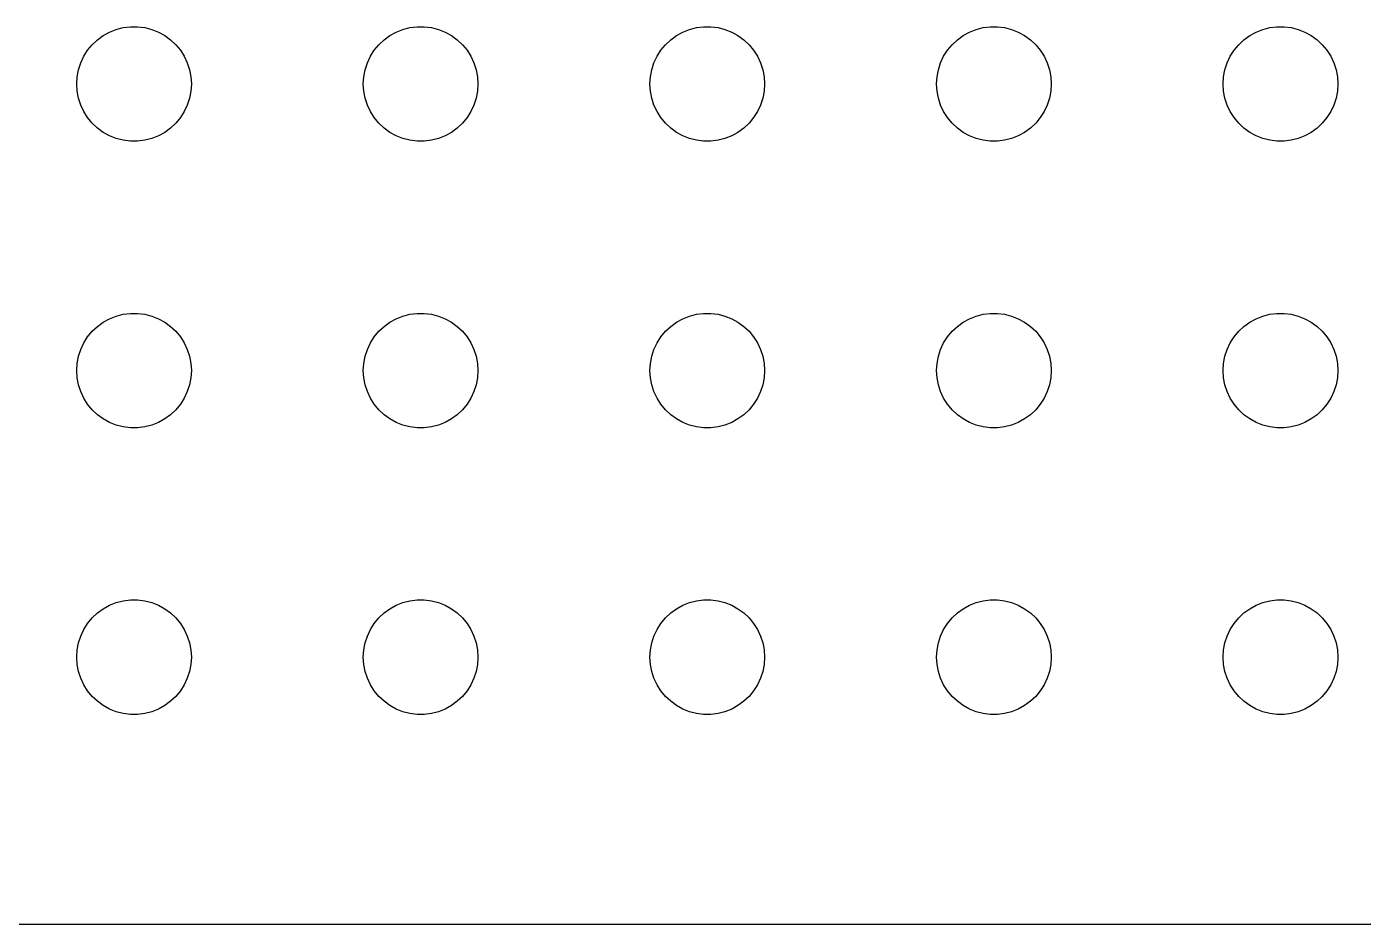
# Model space of a CAD drawing. Header units: metres. Extents: x -134 to 134, y -112 to 112.
# Drawn here: x -70.31 to -35.33, y -111.99 to -88.5 of the extents above; entities that cross this region are included whole.
import ezdxf

# ---------------------------------------------------------------- set-up
doc = ezdxf.new("R2010")
doc.units = ezdxf.units.M

msp = doc.modelspace()

# ---------------------------------------------------------------- linework, layer by layer
for p, q in [((-68.4561, -88.8442), (-68.3037, -88.7335)), ((-68.3037, -88.7335), (-68.1387, -88.6428)), ((-68.1387, -88.6428), (-67.9635, -88.5734)), ((-67.9635, -88.5734), (-67.7811, -88.5266)), ((-67.7811, -88.5266), (-67.5942, -88.503)), ((-67.5942, -88.503), (-67.4058, -88.503)), ((-67.4058, -88.503), (-67.2189, -88.5266)), ((-67.2189, -88.5266), (-67.0365, -88.5734)), ((-67.0365, -88.5734), (-66.8613, -88.6428)), ((-66.8613, -88.6428), (-66.6963, -88.7335)), ((-66.6963, -88.7335), (-66.5439, -88.8442)), ((-60.9561, -88.8442), (-60.8037, -88.7335)), ((-60.8037, -88.7335), (-60.6387, -88.6428)), ((-60.6387, -88.6428), (-60.4635, -88.5734)), ((-60.4635, -88.5734), (-60.2811, -88.5266)), ((-60.2811, -88.5266), (-60.0942, -88.503)), ((-60.0942, -88.503), (-59.9058, -88.503)), ((-59.9058, -88.503), (-59.7189, -88.5266)), ((-59.7189, -88.5266), (-59.5365, -88.5734)), ((-59.5365, -88.5734), (-59.3613, -88.6428)), ((-59.3613, -88.6428), (-59.1963, -88.7335)), ((-59.1963, -88.7335), (-59.0439, -88.8442)), ((-53.4561, -88.8442), (-53.3037, -88.7335)), ((-53.3037, -88.7335), (-53.1387, -88.6428)), ((-53.1387, -88.6428), (-52.9635, -88.5734)), ((-52.9635, -88.5734), (-52.7811, -88.5266)), ((-52.7811, -88.5266), (-52.5942, -88.503)), ((-52.5942, -88.503), (-52.4058, -88.503)), ((-52.4058, -88.503), (-52.2189, -88.5266)), ((-52.2189, -88.5266), (-52.0365, -88.5734)), ((-52.0365, -88.5734), (-51.8613, -88.6428)), ((-51.8613, -88.6428), (-51.6963, -88.7335)), ((-51.6963, -88.7335), (-51.5439, -88.8442)), ((-45.9561, -88.8442), (-45.8037, -88.7335)), ((-45.8037, -88.7335), (-45.6387, -88.6428)), ((-45.6387, -88.6428), (-45.4635, -88.5734)), ((-45.4635, -88.5734), (-45.2811, -88.5266)), ((-45.2811, -88.5266), (-45.0942, -88.503)), ((-45.0942, -88.503), (-44.9058, -88.503)), ((-44.9058, -88.503), (-44.7189, -88.5266)), ((-44.7189, -88.5266), (-44.5365, -88.5734)), ((-44.5365, -88.5734), (-44.3613, -88.6428)), ((-44.3613, -88.6428), (-44.1963, -88.7335)), ((-44.1963, -88.7335), (-44.0439, -88.8442)), ((-38.4561, -88.8442), (-38.3037, -88.7335)), ((-38.3037, -88.7335), (-38.1387, -88.6428)), ((-38.1387, -88.6428), (-37.9635, -88.5734)), ((-37.9635, -88.5734), (-37.7811, -88.5266)), ((-37.7811, -88.5266), (-37.5942, -88.503)), ((-37.5942, -88.503), (-37.4058, -88.503)), ((-37.4058, -88.503), (-37.2189, -88.5266)), ((-37.2189, -88.5266), (-37.0365, -88.5734)), ((-37.0365, -88.5734), (-36.8613, -88.6428)), ((-36.8613, -88.6428), (-36.6963, -88.7335)), ((-36.6963, -88.7335), (-36.5439, -88.8442)), ((-68.8145, -89.2774), (-68.7135, -89.1183)), ((-68.7135, -89.1183), (-68.5934, -88.9732)), ((-68.5934, -88.9732), (-68.4561, -88.8442)), ((-66.5439, -88.8442), (-66.4065, -88.9732)), ((-66.4065, -88.9732), (-66.2865, -89.1183)), ((-66.2865, -89.1183), (-66.1855, -89.2774)), ((-61.3145, -89.2774), (-61.2135, -89.1183)), ((-61.2135, -89.1183), (-61.0934, -88.9732)), ((-61.0934, -88.9732), (-60.9561, -88.8442)), ((-59.0439, -88.8442), (-58.9065, -88.9732)), ((-58.9065, -88.9732), (-58.7865, -89.1183)), ((-58.7865, -89.1183), (-58.6855, -89.2774)), ((-53.8145, -89.2774), (-53.7135, -89.1183)), ((-53.7135, -89.1183), (-53.5934, -88.9732)), ((-53.5934, -88.9732), (-53.4561, -88.8442)), ((-51.5439, -88.8442), (-51.4065, -88.9732)), ((-51.4065, -88.9732), (-51.2865, -89.1183)), ((-51.2865, -89.1183), (-51.1855, -89.2774)), ((-46.3145, -89.2774), (-46.2135, -89.1183)), ((-46.2135, -89.1183), (-46.0934, -88.9732)), ((-46.0934, -88.9732), (-45.9561, -88.8442)), ((-44.0439, -88.8442), (-43.9065, -88.9732)), ((-43.9065, -88.9732), (-43.7865, -89.1183)), ((-43.7865, -89.1183), (-43.6855, -89.2774)), ((-38.8145, -89.2774), (-38.7135, -89.1183)), ((-38.7135, -89.1183), (-38.5934, -88.9732)), ((-38.5934, -88.9732), (-38.4561, -88.8442)), ((-36.5439, -88.8442), (-36.4065, -88.9732)), ((-36.4065, -88.9732), (-36.2865, -89.1183)), ((-36.2865, -89.1183), (-36.1855, -89.2774)), ((-68.9529, -89.627), (-68.8947, -89.4478)), ((-68.8947, -89.4478), (-68.8145, -89.2774)), ((-66.1855, -89.2774), (-66.1053, -89.4478)), ((-66.1053, -89.4478), (-66.0471, -89.627)), ((-61.4529, -89.627), (-61.3947, -89.4478)), ((-61.3947, -89.4478), (-61.3145, -89.2774)), ((-58.6855, -89.2774), (-58.6053, -89.4478)), ((-58.6053, -89.4478), (-58.5471, -89.627)), ((-53.9529, -89.627), (-53.8947, -89.4478)), ((-53.8947, -89.4478), (-53.8145, -89.2774)), ((-51.1855, -89.2774), (-51.1053, -89.4478)), ((-51.1053, -89.4478), (-51.0471, -89.627)), ((-46.4529, -89.627), (-46.3947, -89.4478)), ((-46.3947, -89.4478), (-46.3145, -89.2774)), ((-43.6855, -89.2774), (-43.6053, -89.4478)), ((-43.6053, -89.4478), (-43.5471, -89.627)), ((-38.9529, -89.627), (-38.8947, -89.4478)), ((-38.8947, -89.4478), (-38.8145, -89.2774)), ((-36.1855, -89.2774), (-36.1053, -89.4478)), ((-36.1053, -89.4478), (-36.0471, -89.627)), ((-69, -90), (-68.9882, -89.812)), ((-68.9882, -89.812), (-68.9529, -89.627)), ((-66.0471, -89.627), (-66.0118, -89.812)), ((-66.0118, -89.812), (-66, -90)), ((-61.5, -90), (-61.4882, -89.812)), ((-61.4882, -89.812), (-61.4529, -89.627)), ((-58.5471, -89.627), (-58.5118, -89.812)), ((-58.5118, -89.812), (-58.5, -90)), ((-54, -90), (-53.9882, -89.812)), ((-53.9882, -89.812), (-53.9529, -89.627)), ((-51.0471, -89.627), (-51.0118, -89.812)), ((-51.0118, -89.812), (-51, -90)), ((-46.5, -90), (-46.4882, -89.812)), ((-46.4882, -89.812), (-46.4529, -89.627)), ((-43.5471, -89.627), (-43.5118, -89.812)), ((-43.5118, -89.812), (-43.5, -90)), ((-39, -90), (-38.9882, -89.812)), ((-38.9882, -89.812), (-38.9529, -89.627)), ((-36.0471, -89.627), (-36.0118, -89.812)), ((-36.0118, -89.812), (-36, -90)), ((-68.9882, -90.188), (-69, -90)), ((-68.9529, -90.373), (-68.9882, -90.188)), ((-66.0118, -90.188), (-66.0471, -90.373)), ((-66, -90), (-66.0118, -90.188)), ((-61.4882, -90.188), (-61.5, -90)), ((-61.4529, -90.373), (-61.4882, -90.188)), ((-58.5118, -90.188), (-58.5471, -90.373)), ((-58.5, -90), (-58.5118, -90.188)), ((-53.9882, -90.188), (-54, -90)), ((-53.9529, -90.373), (-53.9882, -90.188)), ((-51.0118, -90.188), (-51.0471, -90.373)), ((-51, -90), (-51.0118, -90.188)), ((-46.4882, -90.188), (-46.5, -90)), ((-46.4529, -90.373), (-46.4882, -90.188)), ((-43.5118, -90.188), (-43.5471, -90.373)), ((-43.5, -90), (-43.5118, -90.188)), ((-38.9882, -90.188), (-39, -90)), ((-38.9529, -90.373), (-38.9882, -90.188)), ((-36.0118, -90.188), (-36.0471, -90.373)), ((-36, -90), (-36.0118, -90.188)), ((-68.8947, -90.5522), (-68.9529, -90.373)), ((-68.8145, -90.7226), (-68.8947, -90.5522)), ((-66.1053, -90.5522), (-66.1855, -90.7226)), ((-66.0471, -90.373), (-66.1053, -90.5522)), ((-61.3947, -90.5522), (-61.4529, -90.373)), ((-61.3145, -90.7226), (-61.3947, -90.5522)), ((-58.6053, -90.5522), (-58.6855, -90.7226)), ((-58.5471, -90.373), (-58.6053, -90.5522)), ((-53.8947, -90.5522), (-53.9529, -90.373)), ((-53.8145, -90.7226), (-53.8947, -90.5522)), ((-51.1053, -90.5522), (-51.1855, -90.7226)), ((-51.0471, -90.373), (-51.1053, -90.5522)), ((-46.3947, -90.5522), (-46.4529, -90.373)), ((-46.3145, -90.7226), (-46.3947, -90.5522)), ((-43.6053, -90.5522), (-43.6855, -90.7226)), ((-43.5471, -90.373), (-43.6053, -90.5522)), ((-38.8947, -90.5522), (-38.9529, -90.373)), ((-38.8145, -90.7226), (-38.8947, -90.5522)), ((-36.1053, -90.5522), (-36.1855, -90.7226)), ((-36.0471, -90.373), (-36.1053, -90.5522)), ((-68.7135, -90.8817), (-68.8145, -90.7226)), ((-68.5934, -91.0268), (-68.7135, -90.8817)), ((-66.2865, -90.8817), (-66.4065, -91.0268)), ((-66.1855, -90.7226), (-66.2865, -90.8817)), ((-61.2135, -90.8817), (-61.3145, -90.7226)), ((-61.0934, -91.0268), (-61.2135, -90.8817)), ((-58.7865, -90.8817), (-58.9065, -91.0268)), ((-58.6855, -90.7226), (-58.7865, -90.8817)), ((-53.7135, -90.8817), (-53.8145, -90.7226)), ((-53.5934, -91.0268), (-53.7135, -90.8817)), ((-51.2865, -90.8817), (-51.4065, -91.0268)), ((-51.1855, -90.7226), (-51.2865, -90.8817)), ((-46.2135, -90.8817), (-46.3145, -90.7226)), ((-46.0934, -91.0268), (-46.2135, -90.8817)), ((-43.7865, -90.8817), (-43.9065, -91.0268)), ((-43.6855, -90.7226), (-43.7865, -90.8817)), ((-38.7135, -90.8817), (-38.8145, -90.7226)), ((-38.5934, -91.0268), (-38.7135, -90.8817)), ((-36.2865, -90.8817), (-36.4065, -91.0268)), ((-36.1855, -90.7226), (-36.2865, -90.8817)), ((-68.4561, -91.1558), (-68.5934, -91.0268)), ((-68.3037, -91.2665), (-68.4561, -91.1558)), ((-68.1387, -91.3572), (-68.3037, -91.2665)), ((-66.6963, -91.2665), (-66.8613, -91.3572)), ((-66.5439, -91.1558), (-66.6963, -91.2665)), ((-66.4065, -91.0268), (-66.5439, -91.1558)), ((-60.9561, -91.1558), (-61.0934, -91.0268)), ((-60.8037, -91.2665), (-60.9561, -91.1558)), ((-60.6387, -91.3572), (-60.8037, -91.2665)), ((-59.1963, -91.2665), (-59.3613, -91.3572)), ((-59.0439, -91.1558), (-59.1963, -91.2665)), ((-58.9065, -91.0268), (-59.0439, -91.1558)), ((-53.4561, -91.1558), (-53.5934, -91.0268)), ((-53.3037, -91.2665), (-53.4561, -91.1558)), ((-53.1387, -91.3572), (-53.3037, -91.2665)), ((-51.6963, -91.2665), (-51.8613, -91.3572)), ((-51.5439, -91.1558), (-51.6963, -91.2665)), ((-51.4065, -91.0268), (-51.5439, -91.1558)), ((-45.9561, -91.1558), (-46.0934, -91.0268)), ((-45.8037, -91.2665), (-45.9561, -91.1558)), ((-45.6387, -91.3572), (-45.8037, -91.2665)), ((-44.1963, -91.2665), (-44.3613, -91.3572)), ((-44.0439, -91.1558), (-44.1963, -91.2665)), ((-43.9065, -91.0268), (-44.0439, -91.1558)), ((-38.4561, -91.1558), (-38.5934, -91.0268)), ((-38.3037, -91.2665), (-38.4561, -91.1558)), ((-38.1387, -91.3572), (-38.3037, -91.2665)), ((-36.6963, -91.2665), (-36.8613, -91.3572)), ((-36.5439, -91.1558), (-36.6963, -91.2665)), ((-36.4065, -91.0268), (-36.5439, -91.1558)), ((-67.9635, -91.4266), (-68.1387, -91.3572)), ((-67.7811, -91.4734), (-67.9635, -91.4266)), ((-67.5942, -91.497), (-67.7811, -91.4734)), ((-67.4058, -91.497), (-67.5942, -91.497)), ((-67.2189, -91.4734), (-67.4058, -91.497)), ((-67.0365, -91.4266), (-67.2189, -91.4734)), ((-66.8613, -91.3572), (-67.0365, -91.4266)), ((-60.4635, -91.4266), (-60.6387, -91.3572)), ((-60.2811, -91.4734), (-60.4635, -91.4266)), ((-60.0942, -91.497), (-60.2811, -91.4734)), ((-59.9058, -91.497), (-60.0942, -91.497)), ((-59.7189, -91.4734), (-59.9058, -91.497)), ((-59.5365, -91.4266), (-59.7189, -91.4734)), ((-59.3613, -91.3572), (-59.5365, -91.4266)), ((-52.9635, -91.4266), (-53.1387, -91.3572)), ((-52.7811, -91.4734), (-52.9635, -91.4266)), ((-52.5942, -91.497), (-52.7811, -91.4734)), ((-52.4058, -91.497), (-52.5942, -91.497)), ((-52.2189, -91.4734), (-52.4058, -91.497)), ((-52.0365, -91.4266), (-52.2189, -91.4734)), ((-51.8613, -91.3572), (-52.0365, -91.4266)), ((-45.4635, -91.4266), (-45.6387, -91.3572)), ((-45.2811, -91.4734), (-45.4635, -91.4266)), ((-45.0942, -91.497), (-45.2811, -91.4734)), ((-44.9058, -91.497), (-45.0942, -91.497)), ((-44.7189, -91.4734), (-44.9058, -91.497)), ((-44.5365, -91.4266), (-44.7189, -91.4734)), ((-44.3613, -91.3572), (-44.5365, -91.4266)), ((-37.9635, -91.4266), (-38.1387, -91.3572)), ((-37.7811, -91.4734), (-37.9635, -91.4266)), ((-37.5942, -91.497), (-37.7811, -91.4734)), ((-37.4058, -91.497), (-37.5942, -91.497)), ((-37.2189, -91.4734), (-37.4058, -91.497)), ((-37.0365, -91.4266), (-37.2189, -91.4734)), ((-36.8613, -91.3572), (-37.0365, -91.4266)), ((-68.3037, -96.2335), (-68.1387, -96.1428)), ((-68.1387, -96.1428), (-67.9635, -96.0734)), ((-67.9635, -96.0734), (-67.7811, -96.0266)), ((-67.7811, -96.0266), (-67.5942, -96.003)), ((-67.5942, -96.003), (-67.4058, -96.003)), ((-67.4058, -96.003), (-67.2189, -96.0266)), ((-67.2189, -96.0266), (-67.0365, -96.0734)), ((-67.0365, -96.0734), (-66.8613, -96.1428)), ((-66.8613, -96.1428), (-66.6963, -96.2335)), ((-60.8037, -96.2335), (-60.6387, -96.1428)), ((-60.6387, -96.1428), (-60.4635, -96.0734)), ((-60.4635, -96.0734), (-60.2811, -96.0266)), ((-60.2811, -96.0266), (-60.0942, -96.003)), ((-60.0942, -96.003), (-59.9058, -96.003)), ((-59.9058, -96.003), (-59.7189, -96.0266)), ((-59.7189, -96.0266), (-59.5365, -96.0734)), ((-59.5365, -96.0734), (-59.3613, -96.1428)), ((-59.3613, -96.1428), (-59.1963, -96.2335)), ((-53.3037, -96.2335), (-53.1387, -96.1428)), ((-53.1387, -96.1428), (-52.9635, -96.0734)), ((-52.9635, -96.0734), (-52.7811, -96.0266)), ((-52.7811, -96.0266), (-52.5942, -96.003)), ((-52.5942, -96.003), (-52.4058, -96.003)), ((-52.4058, -96.003), (-52.2189, -96.0266)), ((-52.2189, -96.0266), (-52.0365, -96.0734)), ((-52.0365, -96.0734), (-51.8613, -96.1428)), ((-51.8613, -96.1428), (-51.6963, -96.2335)), ((-45.8037, -96.2335), (-45.6387, -96.1428)), ((-45.6387, -96.1428), (-45.4635, -96.0734)), ((-45.4635, -96.0734), (-45.2811, -96.0266)), ((-45.2811, -96.0266), (-45.0942, -96.003)), ((-45.0942, -96.003), (-44.9058, -96.003)), ((-44.9058, -96.003), (-44.7189, -96.0266)), ((-44.7189, -96.0266), (-44.5365, -96.0734)), ((-44.5365, -96.0734), (-44.3613, -96.1428)), ((-44.3613, -96.1428), (-44.1963, -96.2335)), ((-38.3037, -96.2335), (-38.1387, -96.1428)), ((-38.1387, -96.1428), (-37.9635, -96.0734)), ((-37.9635, -96.0734), (-37.7811, -96.0266)), ((-37.7811, -96.0266), (-37.5942, -96.003)), ((-37.5942, -96.003), (-37.4058, -96.003)), ((-37.4058, -96.003), (-37.2189, -96.0266)), ((-37.2189, -96.0266), (-37.0365, -96.0734)), ((-37.0365, -96.0734), (-36.8613, -96.1428)), ((-36.8613, -96.1428), (-36.6963, -96.2335)), ((-68.7135, -96.6183), (-68.5934, -96.4732)), ((-68.5934, -96.4732), (-68.4561, -96.3442)), ((-68.4561, -96.3442), (-68.3037, -96.2335)), ((-66.6963, -96.2335), (-66.5439, -96.3442)), ((-66.5439, -96.3442), (-66.4065, -96.4732)), ((-66.4065, -96.4732), (-66.2865, -96.6183)), ((-61.2135, -96.6183), (-61.0934, -96.4732)), ((-61.0934, -96.4732), (-60.9561, -96.3442)), ((-60.9561, -96.3442), (-60.8037, -96.2335)), ((-59.1963, -96.2335), (-59.0439, -96.3442)), ((-59.0439, -96.3442), (-58.9065, -96.4732)), ((-58.9065, -96.4732), (-58.7865, -96.6183)), ((-53.7135, -96.6183), (-53.5934, -96.4732)), ((-53.5934, -96.4732), (-53.4561, -96.3442)), ((-53.4561, -96.3442), (-53.3037, -96.2335)), ((-51.6963, -96.2335), (-51.5439, -96.3442)), ((-51.5439, -96.3442), (-51.4065, -96.4732)), ((-51.4065, -96.4732), (-51.2865, -96.6183)), ((-46.2135, -96.6183), (-46.0934, -96.4732)), ((-46.0934, -96.4732), (-45.9561, -96.3442)), ((-45.9561, -96.3442), (-45.8037, -96.2335)), ((-44.1963, -96.2335), (-44.0439, -96.3442)), ((-44.0439, -96.3442), (-43.9065, -96.4732)), ((-43.9065, -96.4732), (-43.7865, -96.6183)), ((-38.7135, -96.6183), (-38.5934, -96.4732)), ((-38.5934, -96.4732), (-38.4561, -96.3442)), ((-38.4561, -96.3442), (-38.3037, -96.2335)), ((-36.6963, -96.2335), (-36.5439, -96.3442)), ((-36.5439, -96.3442), (-36.4065, -96.4732)), ((-36.4065, -96.4732), (-36.2865, -96.6183)), ((-68.8947, -96.9478), (-68.8145, -96.7774)), ((-68.8145, -96.7774), (-68.7135, -96.6183)), ((-66.2865, -96.6183), (-66.1855, -96.7774)), ((-66.1855, -96.7774), (-66.1053, -96.9478)), ((-61.3947, -96.9478), (-61.3145, -96.7774)), ((-61.3145, -96.7774), (-61.2135, -96.6183)), ((-58.7865, -96.6183), (-58.6855, -96.7774)), ((-58.6855, -96.7774), (-58.6053, -96.9478)), ((-53.8947, -96.9478), (-53.8145, -96.7774)), ((-53.8145, -96.7774), (-53.7135, -96.6183)), ((-51.2865, -96.6183), (-51.1855, -96.7774)), ((-51.1855, -96.7774), (-51.1053, -96.9478)), ((-46.3947, -96.9478), (-46.3145, -96.7774)), ((-46.3145, -96.7774), (-46.2135, -96.6183)), ((-43.7865, -96.6183), (-43.6855, -96.7774)), ((-43.6855, -96.7774), (-43.6053, -96.9478)), ((-38.8947, -96.9478), (-38.8145, -96.7774)), ((-38.8145, -96.7774), (-38.7135, -96.6183)), ((-36.2865, -96.6183), (-36.1855, -96.7774)), ((-36.1855, -96.7774), (-36.1053, -96.9478)), ((-68.9882, -97.312), (-68.9529, -97.127)), ((-68.9529, -97.127), (-68.8947, -96.9478)), ((-66.1053, -96.9478), (-66.0471, -97.127)), ((-66.0471, -97.127), (-66.0118, -97.312)), ((-61.4882, -97.312), (-61.4529, -97.127)), ((-61.4529, -97.127), (-61.3947, -96.9478)), ((-58.6053, -96.9478), (-58.5471, -97.127)), ((-58.5471, -97.127), (-58.5118, -97.312)), ((-53.9882, -97.312), (-53.9529, -97.127)), ((-53.9529, -97.127), (-53.8947, -96.9478)), ((-51.1053, -96.9478), (-51.0471, -97.127)), ((-51.0471, -97.127), (-51.0118, -97.312)), ((-46.4882, -97.312), (-46.4529, -97.127)), ((-46.4529, -97.127), (-46.3947, -96.9478)), ((-43.6053, -96.9478), (-43.5471, -97.127)), ((-43.5471, -97.127), (-43.5118, -97.312)), ((-38.9882, -97.312), (-38.9529, -97.127)), ((-38.9529, -97.127), (-38.8947, -96.9478)), ((-36.1053, -96.9478), (-36.0471, -97.127)), ((-36.0471, -97.127), (-36.0118, -97.312)), ((-69, -97.5), (-68.9882, -97.312)), ((-68.9882, -97.688), (-69, -97.5)), ((-66.0118, -97.312), (-66, -97.5)), ((-66, -97.5), (-66.0118, -97.688)), ((-61.5, -97.5), (-61.4882, -97.312)), ((-61.4882, -97.688), (-61.5, -97.5)), ((-58.5118, -97.312), (-58.5, -97.5)), ((-58.5, -97.5), (-58.5118, -97.688)), ((-54, -97.5), (-53.9882, -97.312)), ((-53.9882, -97.688), (-54, -97.5)), ((-51.0118, -97.312), (-51, -97.5)), ((-51, -97.5), (-51.0118, -97.688)), ((-46.5, -97.5), (-46.4882, -97.312)), ((-46.4882, -97.688), (-46.5, -97.5)), ((-43.5118, -97.312), (-43.5, -97.5)), ((-43.5, -97.5), (-43.5118, -97.688)), ((-39, -97.5), (-38.9882, -97.312)), ((-38.9882, -97.688), (-39, -97.5)), ((-36.0118, -97.312), (-36, -97.5)), ((-36, -97.5), (-36.0118, -97.688)), ((-68.9529, -97.873), (-68.9882, -97.688)), ((-68.8947, -98.0522), (-68.9529, -97.873)), ((-66.0471, -97.873), (-66.1053, -98.0522)), ((-66.0118, -97.688), (-66.0471, -97.873)), ((-61.4529, -97.873), (-61.4882, -97.688)), ((-61.3947, -98.0522), (-61.4529, -97.873)), ((-58.5471, -97.873), (-58.6053, -98.0522)), ((-58.5118, -97.688), (-58.5471, -97.873)), ((-53.9529, -97.873), (-53.9882, -97.688)), ((-53.8947, -98.0522), (-53.9529, -97.873)), ((-51.0471, -97.873), (-51.1053, -98.0522)), ((-51.0118, -97.688), (-51.0471, -97.873)), ((-46.4529, -97.873), (-46.4882, -97.688)), ((-46.3947, -98.0522), (-46.4529, -97.873)), ((-43.5471, -97.873), (-43.6053, -98.0522)), ((-43.5118, -97.688), (-43.5471, -97.873)), ((-38.9529, -97.873), (-38.9882, -97.688)), ((-38.8947, -98.0522), (-38.9529, -97.873)), ((-36.0471, -97.873), (-36.1053, -98.0522)), ((-36.0118, -97.688), (-36.0471, -97.873)), ((-68.8145, -98.2226), (-68.8947, -98.0522)), ((-68.7135, -98.3817), (-68.8145, -98.2226)), ((-66.1855, -98.2226), (-66.2865, -98.3817)), ((-66.1053, -98.0522), (-66.1855, -98.2226)), ((-61.3145, -98.2226), (-61.3947, -98.0522)), ((-61.2135, -98.3817), (-61.3145, -98.2226)), ((-58.6855, -98.2226), (-58.7865, -98.3817)), ((-58.6053, -98.0522), (-58.6855, -98.2226)), ((-53.8145, -98.2226), (-53.8947, -98.0522)), ((-53.7135, -98.3817), (-53.8145, -98.2226)), ((-51.1855, -98.2226), (-51.2865, -98.3817)), ((-51.1053, -98.0522), (-51.1855, -98.2226)), ((-46.3145, -98.2226), (-46.3947, -98.0522)), ((-46.2135, -98.3817), (-46.3145, -98.2226)), ((-43.6855, -98.2226), (-43.7865, -98.3817)), ((-43.6053, -98.0522), (-43.6855, -98.2226)), ((-38.8145, -98.2226), (-38.8947, -98.0522)), ((-38.7135, -98.3817), (-38.8145, -98.2226)), ((-36.1855, -98.2226), (-36.2865, -98.3817)), ((-36.1053, -98.0522), (-36.1855, -98.2226)), ((-68.5934, -98.5268), (-68.7135, -98.3817)), ((-68.4561, -98.6558), (-68.5934, -98.5268)), ((-66.4065, -98.5268), (-66.5439, -98.6558)), ((-66.2865, -98.3817), (-66.4065, -98.5268)), ((-61.0934, -98.5268), (-61.2135, -98.3817)), ((-60.9561, -98.6558), (-61.0934, -98.5268)), ((-58.9065, -98.5268), (-59.0439, -98.6558)), ((-58.7865, -98.3817), (-58.9065, -98.5268)), ((-53.5934, -98.5268), (-53.7135, -98.3817)), ((-53.4561, -98.6558), (-53.5934, -98.5268)), ((-51.4065, -98.5268), (-51.5439, -98.6558)), ((-51.2865, -98.3817), (-51.4065, -98.5268)), ((-46.0934, -98.5268), (-46.2135, -98.3817)), ((-45.9561, -98.6558), (-46.0934, -98.5268)), ((-43.9065, -98.5268), (-44.0439, -98.6558)), ((-43.7865, -98.3817), (-43.9065, -98.5268)), ((-38.5934, -98.5268), (-38.7135, -98.3817)), ((-38.4561, -98.6558), (-38.5934, -98.5268)), ((-36.4065, -98.5268), (-36.5439, -98.6558)), ((-36.2865, -98.3817), (-36.4065, -98.5268)), ((-68.3037, -98.7665), (-68.4561, -98.6558)), ((-68.1387, -98.8572), (-68.3037, -98.7665)), ((-67.9635, -98.9266), (-68.1387, -98.8572)), ((-67.7811, -98.9734), (-67.9635, -98.9266)), ((-67.5942, -98.997), (-67.7811, -98.9734)), ((-67.2189, -98.9734), (-67.4058, -98.997)), ((-67.0365, -98.9266), (-67.2189, -98.9734)), ((-66.8613, -98.8572), (-67.0365, -98.9266)), ((-66.6963, -98.7665), (-66.8613, -98.8572)), ((-66.5439, -98.6558), (-66.6963, -98.7665)), ((-60.8037, -98.7665), (-60.9561, -98.6558)), ((-60.6387, -98.8572), (-60.8037, -98.7665)), ((-60.4635, -98.9266), (-60.6387, -98.8572)), ((-60.2811, -98.9734), (-60.4635, -98.9266)), ((-60.0942, -98.997), (-60.2811, -98.9734)), ((-59.7189, -98.9734), (-59.9058, -98.997)), ((-59.5365, -98.9266), (-59.7189, -98.9734)), ((-59.3613, -98.8572), (-59.5365, -98.9266)), ((-59.1963, -98.7665), (-59.3613, -98.8572)), ((-59.0439, -98.6558), (-59.1963, -98.7665)), ((-53.3037, -98.7665), (-53.4561, -98.6558)), ((-53.1387, -98.8572), (-53.3037, -98.7665)), ((-52.9635, -98.9266), (-53.1387, -98.8572)), ((-52.7811, -98.9734), (-52.9635, -98.9266)), ((-52.5942, -98.997), (-52.7811, -98.9734)), ((-52.2189, -98.9734), (-52.4058, -98.997)), ((-52.0365, -98.9266), (-52.2189, -98.9734)), ((-51.8613, -98.8572), (-52.0365, -98.9266)), ((-51.6963, -98.7665), (-51.8613, -98.8572)), ((-51.5439, -98.6558), (-51.6963, -98.7665)), ((-45.8037, -98.7665), (-45.9561, -98.6558)), ((-45.6387, -98.8572), (-45.8037, -98.7665)), ((-45.4635, -98.9266), (-45.6387, -98.8572)), ((-45.2811, -98.9734), (-45.4635, -98.9266)), ((-45.0942, -98.997), (-45.2811, -98.9734)), ((-44.7189, -98.9734), (-44.9058, -98.997)), ((-44.5365, -98.9266), (-44.7189, -98.9734)), ((-44.3613, -98.8572), (-44.5365, -98.9266)), ((-44.1963, -98.7665), (-44.3613, -98.8572)), ((-44.0439, -98.6558), (-44.1963, -98.7665)), ((-38.3037, -98.7665), (-38.4561, -98.6558)), ((-38.1387, -98.8572), (-38.3037, -98.7665)), ((-37.9635, -98.9266), (-38.1387, -98.8572)), ((-37.7811, -98.9734), (-37.9635, -98.9266)), ((-37.5942, -98.997), (-37.7811, -98.9734)), ((-37.2189, -98.9734), (-37.4058, -98.997)), ((-37.0365, -98.9266), (-37.2189, -98.9734)), ((-36.8613, -98.8572), (-37.0365, -98.9266)), ((-36.6963, -98.7665), (-36.8613, -98.8572)), ((-36.5439, -98.6558), (-36.6963, -98.7665)), ((-67.4058, -98.997), (-67.5942, -98.997)), ((-59.9058, -98.997), (-60.0942, -98.997)), ((-52.4058, -98.997), (-52.5942, -98.997)), ((-44.9058, -98.997), (-45.0942, -98.997)), ((-37.4058, -98.997), (-37.5942, -98.997)), ((-67.7811, -103.527), (-67.5942, -103.503)), ((-67.5942, -103.503), (-67.4058, -103.503)), ((-67.4058, -103.503), (-67.2189, -103.527)), ((-60.2811, -103.527), (-60.0942, -103.503)), ((-60.0942, -103.503), (-59.9058, -103.503)), ((-59.9058, -103.503), (-59.7189, -103.527)), ((-52.7811, -103.527), (-52.5942, -103.503)), ((-52.5942, -103.503), (-52.4058, -103.503)), ((-52.4058, -103.503), (-52.2189, -103.527)), ((-45.2811, -103.527), (-45.0942, -103.503)), ((-45.0942, -103.503), (-44.9058, -103.503)), ((-44.9058, -103.503), (-44.7189, -103.527)), ((-37.7811, -103.527), (-37.5942, -103.503)), ((-37.5942, -103.503), (-37.4058, -103.503)), ((-37.4058, -103.503), (-37.2189, -103.527)), ((-68.5934, -103.973), (-68.4561, -103.844)), ((-68.4561, -103.844), (-68.3037, -103.734)), ((-68.3037, -103.734), (-68.1387, -103.643)), ((-68.1387, -103.643), (-67.9635, -103.573)), ((-67.9635, -103.573), (-67.7811, -103.527)), ((-67.2189, -103.527), (-67.0365, -103.573)), ((-67.0365, -103.573), (-66.8613, -103.643)), ((-66.8613, -103.643), (-66.6963, -103.734)), ((-66.6963, -103.734), (-66.5439, -103.844)), ((-66.5439, -103.844), (-66.4065, -103.973)), ((-61.0934, -103.973), (-60.9561, -103.844)), ((-60.9561, -103.844), (-60.8037, -103.734)), ((-60.8037, -103.734), (-60.6387, -103.643)), ((-60.6387, -103.643), (-60.4635, -103.573)), ((-60.4635, -103.573), (-60.2811, -103.527)), ((-59.7189, -103.527), (-59.5365, -103.573)), ((-59.5365, -103.573), (-59.3613, -103.643)), ((-59.3613, -103.643), (-59.1963, -103.734)), ((-59.1963, -103.734), (-59.0439, -103.844)), ((-59.0439, -103.844), (-58.9065, -103.973)), ((-53.5934, -103.973), (-53.4561, -103.844)), ((-53.4561, -103.844), (-53.3037, -103.734)), ((-53.3037, -103.734), (-53.1387, -103.643)), ((-53.1387, -103.643), (-52.9635, -103.573)), ((-52.9635, -103.573), (-52.7811, -103.527)), ((-52.2189, -103.527), (-52.0365, -103.573)), ((-52.0365, -103.573), (-51.8613, -103.643)), ((-51.8613, -103.643), (-51.6963, -103.734)), ((-51.6963, -103.734), (-51.5439, -103.844)), ((-51.5439, -103.844), (-51.4065, -103.973)), ((-46.0934, -103.973), (-45.9561, -103.844)), ((-45.9561, -103.844), (-45.8037, -103.734)), ((-45.8037, -103.734), (-45.6387, -103.643)), ((-45.6387, -103.643), (-45.4635, -103.573)), ((-45.4635, -103.573), (-45.2811, -103.527)), ((-44.7189, -103.527), (-44.5365, -103.573)), ((-44.5365, -103.573), (-44.3613, -103.643)), ((-44.3613, -103.643), (-44.1963, -103.734)), ((-44.1963, -103.734), (-44.0439, -103.844)), ((-44.0439, -103.844), (-43.9065, -103.973)), ((-38.5934, -103.973), (-38.4561, -103.844)), ((-38.4561, -103.844), (-38.3037, -103.734)), ((-38.3037, -103.734), (-38.1387, -103.643)), ((-38.1387, -103.643), (-37.9635, -103.573)), ((-37.9635, -103.573), (-37.7811, -103.527)), ((-37.2189, -103.527), (-37.0365, -103.573)), ((-37.0365, -103.573), (-36.8613, -103.643)), ((-36.8613, -103.643), (-36.6963, -103.734)), ((-36.6963, -103.734), (-36.5439, -103.844)), ((-36.5439, -103.844), (-36.4065, -103.973)), ((-68.8145, -104.277), (-68.7135, -104.118)), ((-68.7135, -104.118), (-68.5934, -103.973)), ((-66.4065, -103.973), (-66.2865, -104.118)), ((-66.2865, -104.118), (-66.1855, -104.277)), ((-61.3145, -104.277), (-61.2135, -104.118)), ((-61.2135, -104.118), (-61.0934, -103.973)), ((-58.9065, -103.973), (-58.7865, -104.118)), ((-58.7865, -104.118), (-58.6855, -104.277)), ((-53.8145, -104.277), (-53.7135, -104.118)), ((-53.7135, -104.118), (-53.5934, -103.973)), ((-51.4065, -103.973), (-51.2865, -104.118)), ((-51.2865, -104.118), (-51.1855, -104.277)), ((-46.3145, -104.277), (-46.2135, -104.118)), ((-46.2135, -104.118), (-46.0934, -103.973)), ((-43.9065, -103.973), (-43.7865, -104.118)), ((-43.7865, -104.118), (-43.6855, -104.277)), ((-38.8145, -104.277), (-38.7135, -104.118)), ((-38.7135, -104.118), (-38.5934, -103.973)), ((-36.4065, -103.973), (-36.2865, -104.118)), ((-36.2865, -104.118), (-36.1855, -104.277)), ((-68.9529, -104.627), (-68.8947, -104.448)), ((-68.8947, -104.448), (-68.8145, -104.277)), ((-66.1855, -104.277), (-66.1053, -104.448)), ((-66.1053, -104.448), (-66.0471, -104.627)), ((-61.4529, -104.627), (-61.3947, -104.448)), ((-61.3947, -104.448), (-61.3145, -104.277)), ((-58.6855, -104.277), (-58.6053, -104.448)), ((-58.6053, -104.448), (-58.5471, -104.627)), ((-53.9529, -104.627), (-53.8947, -104.448)), ((-53.8947, -104.448), (-53.8145, -104.277)), ((-51.1855, -104.277), (-51.1053, -104.448)), ((-51.1053, -104.448), (-51.0471, -104.627)), ((-46.4529, -104.627), (-46.3947, -104.448)), ((-46.3947, -104.448), (-46.3145, -104.277)), ((-43.6855, -104.277), (-43.6053, -104.448)), ((-43.6053, -104.448), (-43.5471, -104.627)), ((-38.9529, -104.627), (-38.8947, -104.448)), ((-38.8947, -104.448), (-38.8145, -104.277)), ((-36.1855, -104.277), (-36.1053, -104.448)), ((-36.1053, -104.448), (-36.0471, -104.627)), ((-69, -105), (-68.9882, -104.812)), ((-68.9882, -104.812), (-68.9529, -104.627)), ((-66.0471, -104.627), (-66.0118, -104.812)), ((-66.0118, -104.812), (-66, -105)), ((-61.5, -105), (-61.4882, -104.812)), ((-61.4882, -104.812), (-61.4529, -104.627)), ((-58.5471, -104.627), (-58.5118, -104.812)), ((-58.5118, -104.812), (-58.5, -105)), ((-54, -105), (-53.9882, -104.812)), ((-53.9882, -104.812), (-53.9529, -104.627)), ((-51.0471, -104.627), (-51.0118, -104.812)), ((-51.0118, -104.812), (-51, -105)), ((-46.5, -105), (-46.4882, -104.812)), ((-46.4882, -104.812), (-46.4529, -104.627)), ((-43.5471, -104.627), (-43.5118, -104.812)), ((-43.5118, -104.812), (-43.5, -105)), ((-39, -105), (-38.9882, -104.812)), ((-38.9882, -104.812), (-38.9529, -104.627)), ((-36.0471, -104.627), (-36.0118, -104.812)), ((-36.0118, -104.812), (-36, -105)), ((-68.9882, -105.188), (-69, -105)), ((-68.9529, -105.373), (-68.9882, -105.188)), ((-66.0118, -105.188), (-66.0471, -105.373)), ((-66, -105), (-66.0118, -105.188)), ((-61.4882, -105.188), (-61.5, -105)), ((-61.4529, -105.373), (-61.4882, -105.188)), ((-58.5118, -105.188), (-58.5471, -105.373)), ((-58.5, -105), (-58.5118, -105.188)), ((-53.9882, -105.188), (-54, -105)), ((-53.9529, -105.373), (-53.9882, -105.188)), ((-51.0118, -105.188), (-51.0471, -105.373)), ((-51, -105), (-51.0118, -105.188)), ((-46.4882, -105.188), (-46.5, -105)), ((-46.4529, -105.373), (-46.4882, -105.188)), ((-43.5118, -105.188), (-43.5471, -105.373)), ((-43.5, -105), (-43.5118, -105.188)), ((-38.9882, -105.188), (-39, -105)), ((-38.9529, -105.373), (-38.9882, -105.188)), ((-36.0118, -105.188), (-36.0471, -105.373)), ((-36, -105), (-36.0118, -105.188)), ((-68.8947, -105.552), (-68.9529, -105.373)), ((-68.8145, -105.723), (-68.8947, -105.552)), ((-66.1053, -105.552), (-66.1855, -105.723)), ((-66.0471, -105.373), (-66.1053, -105.552)), ((-61.3947, -105.552), (-61.4529, -105.373)), ((-61.3145, -105.723), (-61.3947, -105.552)), ((-58.6053, -105.552), (-58.6855, -105.723)), ((-58.5471, -105.373), (-58.6053, -105.552)), ((-53.8947, -105.552), (-53.9529, -105.373)), ((-53.8145, -105.723), (-53.8947, -105.552)), ((-51.1053, -105.552), (-51.1855, -105.723)), ((-51.0471, -105.373), (-51.1053, -105.552)), ((-46.3947, -105.552), (-46.4529, -105.373)), ((-46.3145, -105.723), (-46.3947, -105.552)), ((-43.6053, -105.552), (-43.6855, -105.723)), ((-43.5471, -105.373), (-43.6053, -105.552)), ((-38.8947, -105.552), (-38.9529, -105.373)), ((-38.8145, -105.723), (-38.8947, -105.552)), ((-36.1053, -105.552), (-36.1855, -105.723)), ((-36.0471, -105.373), (-36.1053, -105.552)), ((-68.7135, -105.882), (-68.8145, -105.723)), ((-68.5934, -106.027), (-68.7135, -105.882)), ((-66.2865, -105.882), (-66.4065, -106.027)), ((-66.1855, -105.723), (-66.2865, -105.882)), ((-61.2135, -105.882), (-61.3145, -105.723)), ((-61.0934, -106.027), (-61.2135, -105.882)), ((-58.7865, -105.882), (-58.9065, -106.027)), ((-58.6855, -105.723), (-58.7865, -105.882)), ((-53.7135, -105.882), (-53.8145, -105.723)), ((-53.5934, -106.027), (-53.7135, -105.882)), ((-51.2865, -105.882), (-51.4065, -106.027)), ((-51.1855, -105.723), (-51.2865, -105.882)), ((-46.2135, -105.882), (-46.3145, -105.723)), ((-46.0934, -106.027), (-46.2135, -105.882)), ((-43.7865, -105.882), (-43.9065, -106.027)), ((-43.6855, -105.723), (-43.7865, -105.882)), ((-38.7135, -105.882), (-38.8145, -105.723)), ((-38.5934, -106.027), (-38.7135, -105.882)), ((-36.2865, -105.882), (-36.4065, -106.027)), ((-36.1855, -105.723), (-36.2865, -105.882)), ((-68.4561, -106.156), (-68.5934, -106.027)), ((-68.3037, -106.266), (-68.4561, -106.156)), ((-68.1387, -106.357), (-68.3037, -106.266)), ((-66.6963, -106.266), (-66.8613, -106.357)), ((-66.5439, -106.156), (-66.6963, -106.266)), ((-66.4065, -106.027), (-66.5439, -106.156)), ((-60.9561, -106.156), (-61.0934, -106.027)), ((-60.8037, -106.266), (-60.9561, -106.156)), ((-60.6387, -106.357), (-60.8037, -106.266)), ((-59.1963, -106.266), (-59.3613, -106.357)), ((-59.0439, -106.156), (-59.1963, -106.266)), ((-58.9065, -106.027), (-59.0439, -106.156)), ((-53.4561, -106.156), (-53.5934, -106.027)), ((-53.3037, -106.266), (-53.4561, -106.156)), ((-53.1387, -106.357), (-53.3037, -106.266)), ((-51.6963, -106.266), (-51.8613, -106.357)), ((-51.5439, -106.156), (-51.6963, -106.266)), ((-51.4065, -106.027), (-51.5439, -106.156)), ((-45.9561, -106.156), (-46.0934, -106.027)), ((-45.8037, -106.266), (-45.9561, -106.156)), ((-45.6387, -106.357), (-45.8037, -106.266)), ((-44.1963, -106.266), (-44.3613, -106.357)), ((-44.0439, -106.156), (-44.1963, -106.266)), ((-43.9065, -106.027), (-44.0439, -106.156)), ((-38.4561, -106.156), (-38.5934, -106.027)), ((-38.3037, -106.266), (-38.4561, -106.156)), ((-38.1387, -106.357), (-38.3037, -106.266)), ((-36.6963, -106.266), (-36.8613, -106.357)), ((-36.5439, -106.156), (-36.6963, -106.266)), ((-36.4065, -106.027), (-36.5439, -106.156)), ((-67.9635, -106.427), (-68.1387, -106.357)), ((-67.7811, -106.473), (-67.9635, -106.427)), ((-67.5942, -106.497), (-67.7811, -106.473)), ((-67.4058, -106.497), (-67.5942, -106.497)), ((-67.2189, -106.473), (-67.4058, -106.497)), ((-67.0365, -106.427), (-67.2189, -106.473)), ((-66.8613, -106.357), (-67.0365, -106.427)), ((-60.4635, -106.427), (-60.6387, -106.357)), ((-60.2811, -106.473), (-60.4635, -106.427)), ((-60.0942, -106.497), (-60.2811, -106.473)), ((-59.9058, -106.497), (-60.0942, -106.497)), ((-59.7189, -106.473), (-59.9058, -106.497)), ((-59.5365, -106.427), (-59.7189, -106.473)), ((-59.3613, -106.357), (-59.5365, -106.427)), ((-52.9635, -106.427), (-53.1387, -106.357)), ((-52.7811, -106.473), (-52.9635, -106.427)), ((-52.5942, -106.497), (-52.7811, -106.473)), ((-52.4058, -106.497), (-52.5942, -106.497)), ((-52.2189, -106.473), (-52.4058, -106.497)), ((-52.0365, -106.427), (-52.2189, -106.473)), ((-51.8613, -106.357), (-52.0365, -106.427)), ((-45.4635, -106.427), (-45.6387, -106.357)), ((-45.2811, -106.473), (-45.4635, -106.427)), ((-45.0942, -106.497), (-45.2811, -106.473)), ((-44.9058, -106.497), (-45.0942, -106.497)), ((-44.7189, -106.473), (-44.9058, -106.497)), ((-44.5365, -106.427), (-44.7189, -106.473)), ((-44.3613, -106.357), (-44.5365, -106.427)), ((-37.9635, -106.427), (-38.1387, -106.357)), ((-37.7811, -106.473), (-37.9635, -106.427)), ((-37.5942, -106.497), (-37.7811, -106.473)), ((-37.4058, -106.497), (-37.5942, -106.497)), ((-37.2189, -106.473), (-37.4058, -106.497)), ((-37.0365, -106.427), (-37.2189, -106.473)), ((-36.8613, -106.357), (-37.0365, -106.427)), ((-129.814, -111.99), (129.814, -111.99))]:
    msp.add_line(p, q)

doc.saveas('drawing.dxf')
